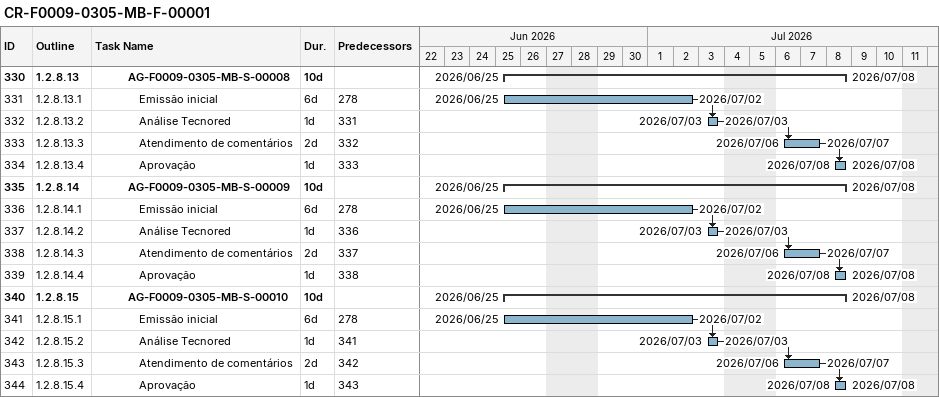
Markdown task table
CR-F0009-0305-MB-F-00001

| ID | WBS | Task | Duration | Start | Finish | Predecessors |
|---|---|---|---|---|---|---|
| 330 | 1.2.8.13 | **AG-F0009-0305-MB-S-00008** | 10d | 2026-06-25 | 2026-07-08 |  |
| 331 | 1.2.8.13.1 | Emissão inicial | 6d | 2026-06-25 | 2026-07-02 | 278 |
| 332 | 1.2.8.13.2 | Análise Tecnored | 1d | 2026-07-03 | 2026-07-03 | 331 |
| 333 | 1.2.8.13.3 | Atendimento de comentários | 2d | 2026-07-06 | 2026-07-07 | 332 |
| 334 | 1.2.8.13.4 | Aprovação | 1d | 2026-07-08 | 2026-07-08 | 333 |
| 335 | 1.2.8.14 | **AG-F0009-0305-MB-S-00009** | 10d | 2026-06-25 | 2026-07-08 |  |
| 336 | 1.2.8.14.1 | Emissão inicial | 6d | 2026-06-25 | 2026-07-02 | 278 |
| 337 | 1.2.8.14.2 | Análise Tecnored | 1d | 2026-07-03 | 2026-07-03 | 336 |
| 338 | 1.2.8.14.3 | Atendimento de comentários | 2d | 2026-07-06 | 2026-07-07 | 337 |
| 339 | 1.2.8.14.4 | Aprovação | 1d | 2026-07-08 | 2026-07-08 | 338 |
| 340 | 1.2.8.15 | **AG-F0009-0305-MB-S-00010** | 10d | 2026-06-25 | 2026-07-08 |  |
| 341 | 1.2.8.15.1 | Emissão inicial | 6d | 2026-06-25 | 2026-07-02 | 278 |
| 342 | 1.2.8.15.2 | Análise Tecnored | 1d | 2026-07-03 | 2026-07-03 | 341 |
| 343 | 1.2.8.15.3 | Atendimento de comentários | 2d | 2026-07-06 | 2026-07-07 | 342 |
| 344 | 1.2.8.15.4 | Aprovação | 1d | 2026-07-08 | 2026-07-08 | 343 |
